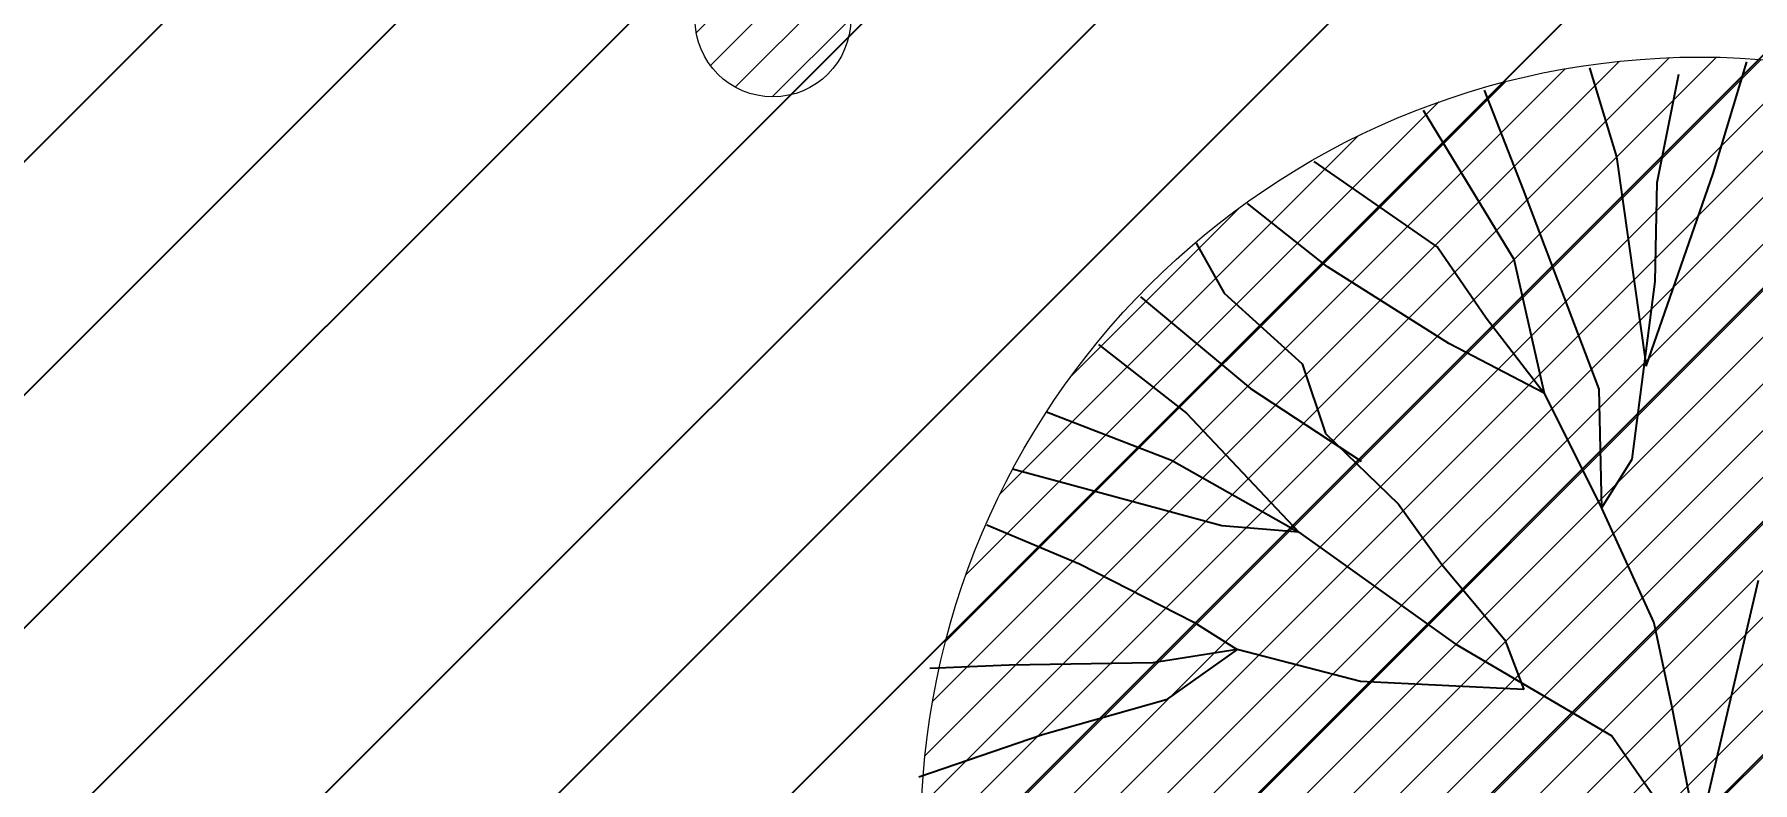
# Model space of a CAD drawing. Extents: x 352140 to 354978, y 6304672 to 6307963.
# Drawn here: x 352359.03 to 352375.57, y 6305947.28 to 6305954.48 of the extents above; entities that cross this region are included whole.
import ezdxf

# ---------------------------------------------------------------- set-up
doc = ezdxf.new("R2010")
doc.units = 0
doc.linetypes.add('CONTINUOS', pattern=[0])
doc.linetypes.add('DASHDOT', pattern=[1, 0.5, -0.25, 0, -0.25])
doc.layers.get('0').update_dxf_attribs({"linetype": 'CONTINUOUS'})
for name, color, linetype in [('02_Geo ext_Acotamiento', 7, 'CONTINUOUS'), ('03_Pav ext_Vereda HC', 42, 'CONTINUOUS'), ('03_S2_Pav ext_Borde vereda', 7, 'CONTINUOUS'), ('Paisajismo', 253, 'CONTINUOUS')]:
    doc.layers.add(name, color=color, linetype=linetype)
doc.layers.add('0_ASD_LINEA OFICIAL', color=253, linetype='DASHDOT', lineweight=20)
doc.layers.add('0_ASD_TOPOGRAFIA_ELEMENTOS', color=7, linetype='CONTINUOS', lineweight=5, true_color=0xbdbdbd)
doc.styles.add('ROMANS', font='romans.shx', dxfattribs={"width": 0.75})
doc.dimstyles.new('Principal', dxfattribs={"dimscale": 0, "dimtxt": 2, "dimasz": 2, "dimexe": 1, "dimexo": 1, "dimtad": 1, "dimrnd": 0.05, "dimzin": 1, "dimtxsty": 'ROMANS', "dimcen": 2.5, "dimclrt": 2, "dimaunit": 2, "dimadec": 0, "dimazin": 0, "dimtfac": 1, "dimtmove": 0, "dimatfit": 3, "dimfxl": 1, "dimfxlon": 1, "dimarcsym": 0})

# ---------------------------------------------------------------- blocks, each defined once
blk = doc.blocks.new('*D1198')
at = {"layer": '02_Geo ext_Acotamiento', "color": 0, "lineweight": -2, "transparency": 16777216}
blk.add_line((352276.2751045862, 6305950.453590345), (352270.2940694395, 6305949.519274759), dxfattribs=at)
at = {"layer": '02_Geo ext_Acotamiento', "color": 0, "transparency": 16777216}
blk.add_solid([(352270.2683459033, 6305949.68394436), (352270.3197929759, 6305949.354605158), (352269.3060518341, 6305949.364933541)], dxfattribs=at)
at = {"layer": '02_Geo ext_Acotamiento', "color": 2, "transparency": 16777216, "insert": (352273.6384944128, 6305950.96046438), "char_height": 1, "attachment_point": 5, "rotation": 8.878591050159262, "style": 'ROMANS'}
blk.add_mtext('R125,00', dxfattribs=at)
blk = doc.blocks.new('*D1275')
at = {"layer": '02_Geo ext_Acotamiento', "color": 0, "lineweight": -2, "transparency": 16777216}
blk.add_line((352265.4146312114, 6305940.601474353), (352259.5027200941, 6305939.299539646), dxfattribs=at)
at = {"layer": '02_Geo ext_Acotamiento', "color": 0, "transparency": 16777216}
blk.add_solid([(352259.466875284, 6305939.462306128), (352259.5385649044, 6305939.136773165), (352258.5261212075, 6305939.084470786)], dxfattribs=at)
at = {"layer": '02_Geo ext_Acotamiento', "color": 2, "transparency": 16777216, "insert": (352262.7517488985, 6305940.944537443), "char_height": 1, "attachment_point": 5, "rotation": 12.419567213945234, "style": 'ROMANS'}
blk.add_mtext('R137,50', dxfattribs=at)
blk = doc.blocks.new('A$C27410629')
at = {"true_color": 0x136734, "transparency": 33554559}
h = blk.add_hatch(dxfattribs=at)
h.set_pattern_fill('ANSI31', color=116, scale=0.5)
h.set_pattern_definition([(45, (-8759.562515186517, -519.1035735587502), (-1.122532015133644, 1.122532015133644), [])])
h.paths.add_polyline_path([(137.5068959888558, 1252.464406617455, 0.1176268807227723), (109.8147584422568, 1254.193915082657, 0.06692451075002814), (94.44469839795602, 1249.334472017372, 0.3153492887079504), (64.30173641118381, 1196.270282113329, 0.02268268711599586), (65.7292635223912, 1185.310127003227), (112.3603922077091, 1218.953454515778), (153.4782689701005, 1161.962272479494), (172.1053089193083, 1139.480769404351), (187.9579650288579, 1141.807885415954), (193.565073162812, 1120.465553675225), (224.197974734232, 1050.129297271156), (250.6203797236194, 989.4787086543838), (268.1526288855184, 972.7353945672494, 7.254700715645028e-06), (291.4898137452492, 983.2987389690225), (238.1945199318034, 1105.633967029937), (205.2934048173047, 1181.112163638985), (177.0531538182076, 1197.651557407602)])
at = {"layer": '0_ASD_LINEA OFICIAL', "ltscale": 8, "const_width": 0.5}
blk.add_lwpolyline([(250.6203797236194, 989.4787086543838), (268.1526288854875, 972.7353945673531, 7.254700715664111e-06), (291.4898137452146, 983.2987389692971), (291.4898137452146, 983.2987389692971), (238.1945199318034, 1105.633967029937), (205.2934048173047, 1181.112163638985), (177.0531538182076, 1197.651557407602), (137.6146324061954, 1252.315079214)], format="xyb", dxfattribs=at)
blk = doc.blocks.new('1.0 - LO RECABARREN LOTEO PARQUE - VEGETACION EXISTENTE ETAPA MUNICIPAL__2024')
at = {"layer": 'Paisajismo'}
for p, q in [((352375.1914648152, 6305953.144858807), (352375.5139698386, 6305954.220893378)), ((352374.0001719022, 6305954.16274105), (352374.2610378625, 6305953.305941266)), ((352374.6509081778, 6305953.058110012), (352374.861317168, 6305954.102258771)), ((352372.9856759267, 6305953.947832279), (352373.3623778869, 6305952.987154165)), ((352372.3977921854, 6305953.753515787), (352373.2730529375, 6305952.319991348)), ((352371.3455916943, 6305953.260653803), (352372.5414218487, 6305952.430947615)), ((352374.2610378625, 6305953.305941266), (352374.5461245325, 6305951.291350585)), ((352374.5461245325, 6305951.291350585), (352375.1914648152, 6305953.144858807)), ((352374.6329240697, 6305952.105608612), (352374.6509081778, 6305953.058110012)), ((352373.3623778869, 6305952.987154165), (352374.0889158212, 6305951.067754539)), ((352371.4765308802, 6305952.246274991), (352370.7063958922, 6305952.854450502)), ((352370.2129843778, 6305952.472923018), (352370.4831918078, 6305951.993390411)), ((352372.5414218487, 6305952.430947615), (352373.0053993395, 6305951.75519981)), ((352372.6473509323, 6305951.506595114), (352371.4765308802, 6305952.246274991)), ((352373.2730529375, 6305952.319991348), (352373.5637964131, 6305951.03002902)), ((352374.4099261513, 6305950.394706089), (352374.6329240697, 6305952.105608612)), ((352369.6759457362, 6305951.957363306), (352370.7363880452, 6305951.07625232)), ((352370.4831918078, 6305951.993390411), (352371.2331091056, 6305951.312243802)), ((352373.0053993395, 6305951.75519981), (352373.5637964131, 6305951.03002902)), ((352369.2723554001, 6305951.498560585), (352370.1215209473, 6305950.836710749)), ((352373.5637964131, 6305951.03002902), (352372.6473509323, 6305951.506595114)), ((352371.2331091056, 6305951.312243802), (352371.4588061671, 6305950.640994956)), ((352370.7363880452, 6305951.07625232), (352371.8002153432, 6305950.374470688)), ((352374.0889158212, 6305951.067754539), (352374.1149942526, 6305949.92385221)), ((352373.5637964131, 6305951.03002902), (352374.1149942526, 6305949.92385221)), ((352368.7727544595, 6305950.850002104), (352369.9760525012, 6305950.383137237)), ((352370.1215209473, 6305950.836710749), (352371.2025361432, 6305949.692992612)), ((352371.4588061671, 6305950.640994956), (352372.1610640128, 6305949.960744223)), ((352369.9760525012, 6305950.383137237), (352371.2025361432, 6305949.692992612)), ((352374.1149942526, 6305949.92385221), (352374.4099261513, 6305950.394706089)), ((352370.46010432, 6305949.753956419), (352368.4437095405, 6305950.298358869)), ((352372.1610640128, 6305949.960744223), (352372.5791860303, 6305949.381146708)), ((352374.1149942526, 6305949.92385221), (352374.6185382756, 6305948.818579124)), ((352368.1983687865, 6305949.760781297), (352369.0888417623, 6305949.385181156)), ((352371.2025361432, 6305949.692992612), (352370.46010432, 6305949.753956419)), ((352371.2025361432, 6305949.692992612), (352372.707771404, 6305948.616446924)), ((352369.0888417623, 6305949.385181156), (352370.1912677682, 6305948.826185881)), ((352372.5791860303, 6305949.381146708), (352373.1852369203, 6305948.655072194)), ((352375.0051825991, 6305946.572103266), (352375.6274177016, 6305949.228308775)), ((352370.1912677682, 6305948.826185881), (352370.6090755846, 6305948.560787753)), ((352374.6185382756, 6305948.818579124), (352374.7938783697, 6305948.005356308)), ((352370.6090755846, 6305948.560787753), (352369.7962124664, 6305948.433210608)), ((352370.6090755846, 6305948.560787753), (352369.9258189503, 6305948.077744643)), ((352371.7950989333, 6305948.25254105), (352370.6090755846, 6305948.560787753)), ((352372.707771404, 6305948.616446924), (352374.2165980165, 6305947.730402417)), ((352373.1852369203, 6305948.655072194), (352373.3668714415, 6305948.175224274)), ((352368.4132680782, 6305948.411677645), (352367.6498627553, 6305948.378451184)), ((352369.7962124664, 6305948.433210608), (352368.4132680782, 6305948.411677645)), ((352373.3668714415, 6305948.175224274), (352371.7950989333, 6305948.25254105)), ((352369.9258189503, 6305948.077744643), (352368.7346834631, 6305947.741447859)), ((352374.7938783697, 6305948.005356308), (352375.043497911, 6305946.735664181)), ((352368.7346834631, 6305947.741447859), (352367.542193596, 6305947.333418414)), ((352374.2165980165, 6305947.730402417), (352374.8199513163, 6305946.861454085))]:
    blk.add_line(p, q, dxfattribs=at)

msp = doc.modelspace()

# ---------------------------------------------------------------- hatches: boundary and pattern name
at = {"layer": '03_Pav ext_Vereda HC'}
h = msp.add_hatch(dxfattribs=at)
h.set_pattern_fill('DOTS', color=256, scale=0.2, style=0)
h.set_pattern_definition([(0, (0, 0), (0.15875, 0.3175), [0, -0.3175])])
h.paths.add_polyline_path([(352533.7781987465, 6305988.647630177, 0.001234498587345054), (352535.675126165, 6305989.286498093), (352535.0273047538, 6305991.17866681, -0.001236873237655371), (352533.135689451, 6305990.541615871, -0.02053009870907239), (352503.8853697219, 6305981.940228953), (352503.2840382411, 6305984.518491437), (352499.4039184833, 6305983.544208242), (352499.9993888386, 6305980.991075858, -0.008887102906639828), (352487.1047705442, 6305978.156272031, -0.01455549524336389), (352464.6282001356, 6305974.170378275, -0.008990183444713605), (352459.9926205119, 6305973.570179023), (352460.1984365283, 6305971.58073849, 0.009019331760126793), (352464.9206284034, 6305972.191872346, 0.01455169346436648), (352487.5052945014, 6305976.196778146, 0.03211359260083807)])
h.paths.add_polyline_path([(352453.0159213872, 6305972.983824089, -0.006800505392013569), (352449.4833227422, 6305972.830716716, -0.009066641678675507), (352444.7696182578, 6305972.776126778), (352444.5771080579, 6305970.777466943, 0.01638310348206576), (352453.2219476647, 6305970.992351152)])
h.paths.add_polyline_path([(352389.6460369565, 6305991.879874823, -0.01753322086345317), (352376.9513572304, 6305998.31509122), (352352.1532079588, 6306011.99899601, 0.04440363374849853), (352342.0535807689, 6306016.089608755, 0.1133237876608219), (352314.4714570942, 6306018.047333277), (352314.9360717349, 6306016.097052595, -0.1572406347358349), (352351.2139975071, 6306010.232972499), (352375.9850852466, 6305996.564000573, 0.01750636999426037), (352388.7848668274, 6305990.074641938, -0.0115901603268221), (352405.9871731158, 6305981.141781882, 0.08676206377402094), (352437.5751283566, 6305971.093253941), (352437.7670282808, 6305973.085577833, -0.0864982168626583), (352406.9311932966, 6305982.905094895, 0.01159024218480682)])
h.paths.add_polyline_path([(352298.9308368328, 6306011.291528256, -0.04076991370934013), (352308.0869286793, 6306014.635858133), (352307.6251471448, 6306016.57596012, 0.04303443395370096), (352297.5531387314, 6306012.854879401, 0.2722251189562815), (352266.1428912832, 6305966.550484804), (352264.4334961653, 6305966.567898809, 0.01531595787327513), (352263.8567137016, 6305962.573567073), (352266.0299973136, 6305962.551427328, 0.02154698335859366), (352266.2729303729, 6305957.80291892, 0.06328346041658212), (352273.0108519612, 6305926.495241333, 0.007703608626722357), (352278.1261176605, 6305912.650623268), (352279.9891282905, 6305913.378097652, -0.007677046379327455), (352274.9122720578, 6305927.117035691, -0.06339052285138146), (352268.2648698924, 6305957.982510693, -0.3183358391945924)])
at = {"layer": '0_ASD_TOPOGRAFIA_ELEMENTOS'}
h = msp.add_hatch(dxfattribs=at)
h.set_pattern_fill('ANSI31', color=256, scale=0.1)
h.set_pattern_definition([(45, (346063.363359517, 6304214.880588057), (-0.2245064030267289, 0.2245064030267289), [])])
edge = h.paths.add_edge_path()
edge.add_arc((352366.1375768579, 6305954.632764371), 0.75, 0, 360)
h = msp.add_hatch(dxfattribs=at)
h.set_pattern_fill('ANSI31', color=256, scale=0.1)
h.set_pattern_definition([(45, (346072.2892114692, 6304207.013587961), (-0.2245064030267289, 0.2245064030267289), [])])
edge = h.paths.add_edge_path()
edge.add_arc((352375.0634288101, 6305946.765764275), 7.5, 0, 360)

# ---------------------------------------------------------------- linework, layer by layer
for centre, radius in [((352366.1375768579, 6305954.632764371), 0.75), ((352375.0634288101, 6305946.765764275), 7.5)]:
    msp.add_circle(centre, radius, dxfattribs=at)

# ---------------------------------------------------------------- block references
at = {"layer": '03_S2_Pav ext_Borde vereda', "linetype": 'Continuous'}
msp.add_blockref('A$C27410629', (352203.9623478023, 6304761.713605438), dxfattribs=at)
at = {"layer": 'Paisajismo'}
msp.add_blockref('1.0 - LO RECABARREN LOTEO PARQUE - VEGETACION EXISTENTE ETAPA MUNICIPAL__2024', (0, 0), dxfattribs=at)

# ---------------------------------------------------------------- dimensions: what is measured, and where the dimension line sits
at = {"layer": '02_Geo ext_Acotamiento'}
for center, mpoint, picture, middle in [((352392.8269086622, 6305968.660500089), (352258.5261212075, 6305939.084470786), '*D1275', (352262.9469750959, 6305940.05804143)), ((352392.8269086607, 6305968.660500091), (352269.3060518341, 6305949.364933541), '*D1198', (352273.7785958158, 6305950.063603161))]:
    dim = msp.add_radius_dim(center=center, mpoint=mpoint, dimstyle='Principal', override={"dimtmove": 1}, dxfattribs=at)
    dim.commit()
    dim.dimension.update_dxf_attribs({"geometry": picture, "text_midpoint": middle, "dimtype": 164})

doc.saveas('drawing.dxf')
